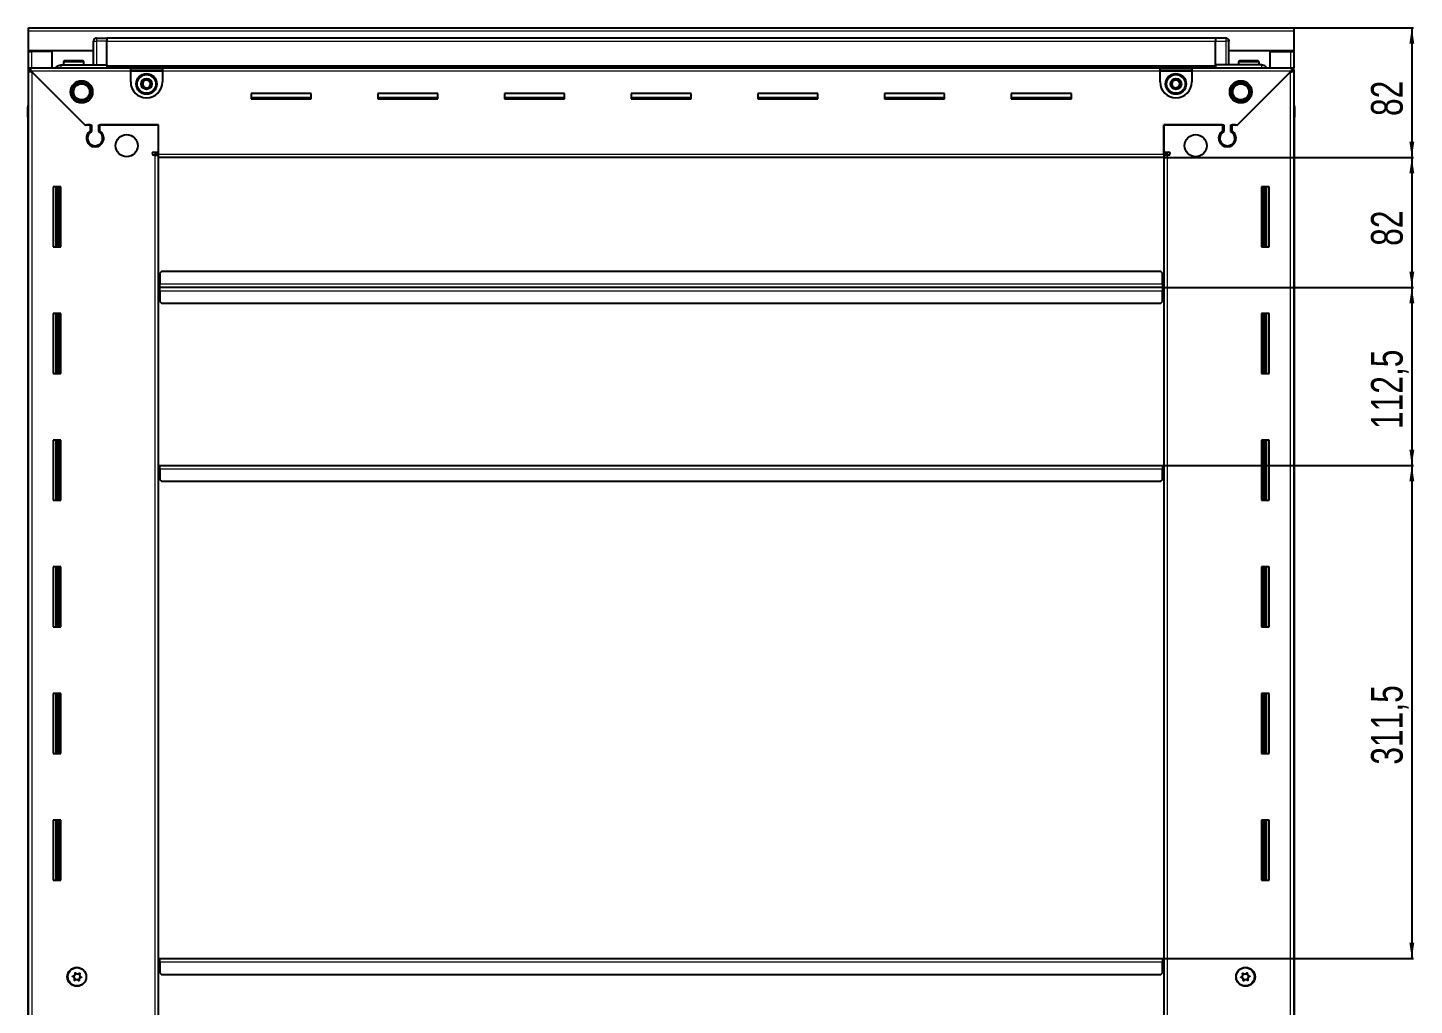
# Model space of a CAD drawing. Header units: millimetres. Extents: x 775 to 4091, y -486 to 2240.
# Drawn here: x 3215 to 4091, y 1476 to 2093 of the extents above; entities that cross this region are included whole.
import ezdxf

# ---------------------------------------------------------------- set-up
doc = ezdxf.new("R2010")
doc.units = ezdxf.units.MM
doc.layers.add('FORMAT', color=7, linetype='Continuous')
doc.styles.add('SLDTEXTSTYLE0', font='TXT', dxfattribs={"width": 0.75})
doc.dimstyles.new('SLDDIMSTYLE0', dxfattribs={"dimtxt": 20, "dimasz": 10, "dimexe": 0, "dimexo": 0.0625, "dimgap": 5, "dimtad": 2, "dimdec": 1, "dimrnd": 1e-09, "dimzin": 12, "dimdsep": 46, "dimtxsty": 'SLDTEXTSTYLE0', "dimsah": 1, "dimcen": 0.09, "dimadec": 0, "dimazin": 3, "dimtfac": 1, "dimtofl": 0, "dimtmove": 0, "dimatfit": 3, "dimfxl": 0, "dimfrac": 2, "dimtolj": 1, "dimtzin": 12, "dimarcsym": 0})

# ---------------------------------------------------------------- blocks, each defined once
blk = doc.blocks.new('_D_6')
at = {"layer": 'FORMAT'}
for p, q in [((4014.93, 2093.43), (4090.42, 2093.43)), ((4089.42, 2093.43), (4089.42, 2011.43)), ((3932.93, 2011.43), (4090.42, 2011.43))]:
    blk.add_line(p, q, dxfattribs=at)
for points in [[(4089.42, 2093.43), (4087.88, 2083.43), (4090.96, 2083.43)], [(4089.42, 2011.43), (4090.96, 2021.43), (4087.88, 2021.43)]]:
    blk.add_solid(points, dxfattribs=at)
at = {"layer": 'FORMAT', "insert": (4063.64, 2037.66), "char_height": 20, "attachment_point": 1, "rotation": 90, "style": 'SLDTEXTSTYLE0'}
blk.add_mtext('82', dxfattribs=at)
blk = doc.blocks.new('_D_7')
at = {"layer": 'FORMAT'}
for p, q in [((3932.93, 2011.43), (4090.42, 2011.43)), ((4089.42, 2011.43), (4089.42, 1929.43)), ((3931.93, 1929.43), (4090.42, 1929.43))]:
    blk.add_line(p, q, dxfattribs=at)
for points in [[(4089.42, 2011.43), (4087.88, 2001.43), (4090.96, 2001.43)], [(4089.42, 1929.43), (4090.96, 1939.43), (4087.88, 1939.43)]]:
    blk.add_solid(points, dxfattribs=at)
at = {"layer": 'FORMAT', "insert": (4063.64, 1955.66), "char_height": 20, "attachment_point": 1, "rotation": 90, "style": 'SLDTEXTSTYLE0'}
blk.add_mtext('82', dxfattribs=at)
blk = doc.blocks.new('_D_8')
at = {"layer": 'FORMAT'}
for p, q in [((3931.93, 1929.43), (4090.42, 1929.43)), ((4089.42, 1929.43), (4089.42, 1816.93)), ((3931.93, 1816.93), (4090.42, 1816.93))]:
    blk.add_line(p, q, dxfattribs=at)
for points in [[(4089.42, 1929.43), (4087.88, 1919.43), (4090.96, 1919.43)], [(4089.42, 1816.93), (4090.96, 1826.93), (4087.88, 1826.93)]]:
    blk.add_solid(points, dxfattribs=at)
at = {"layer": 'FORMAT', "insert": (4063.64, 1839.93), "char_height": 20, "attachment_point": 1, "rotation": 90, "style": 'SLDTEXTSTYLE0'}
blk.add_mtext('112,5', dxfattribs=at)
blk = doc.blocks.new('_D_9')
at = {"layer": 'FORMAT'}
for p, q in [((3931.93, 1816.93), (4090.42, 1816.93)), ((4089.42, 1816.93), (4089.42, 1505.43)), ((3931.93, 1505.43), (4090.42, 1505.43))]:
    blk.add_line(p, q, dxfattribs=at)
for points in [[(4089.42, 1816.93), (4087.88, 1806.93), (4090.96, 1806.93)], [(4089.42, 1505.43), (4090.96, 1515.43), (4087.88, 1515.43)]]:
    blk.add_solid(points, dxfattribs=at)
at = {"layer": 'FORMAT', "insert": (4063.64, 1627.93), "char_height": 20, "attachment_point": 1, "rotation": 90, "style": 'SLDTEXTSTYLE0'}
blk.add_mtext('311,5', dxfattribs=at)

msp = doc.modelspace()

# ---------------------------------------------------------------- linework, layer by layer
at = {"color": 7, "linetype": 'Continuous', "lineweight": 25}
for p, q in [((3215.92, 2093.43), (4014.92, 2093.43)), ((3215.92, 2091.33), (3215.92, 2093.43)), ((4014.92, 2093.43), (4014.92, 2091.33)), ((3215.92, 2078.93), (3215.92, 2091.33)), ((3256.92, 2069.93), (3256.92, 2084.93)), ((3257.59, 2086.43), (3257.59, 2086.43)), ((3258.92, 2086.93), (3265.42, 2086.93)), ((3258.92, 2086.93), (3265.42, 2086.93)), ((3265.42, 2086.93), (3265.42, 2086.93)), ((3265.42, 2086.93), (3265.42, 2086.93)), ((3265.42, 2086.93), (3265.42, 2084.93)), ((3965.42, 2086.78), (3265.42, 2086.78)), ((3265.42, 2069.93), (3265.42, 2084.93)), ((3965.42, 2086.93), (3965.42, 2086.93)), ((3971.92, 2086.93), (3965.42, 2086.93)), ((3971.92, 2086.93), (3965.42, 2086.93)), ((3965.42, 2086.93), (3965.42, 2084.93)), ((3965.42, 2069.93), (3965.42, 2084.93)), ((3973.92, 2084.93), (3973.92, 2084.93)), ((3973.92, 2069.93), (3973.92, 2084.93)), ((4014.92, 2091.33), (4014.92, 2078.93)), ((3256.92, 2078.93), (3215.92, 2078.93)), ((3215.92, 2078.43), (3215.92, 2078.93)), ((3215.92, 2068.18), (3215.92, 2078.43)), ((3215.92, 2078.43), (3218.02, 2078.43)), ((3217.42, 2078.43), (3217.42, 2078.93)), ((3230.92, 2078.43), (3218.02, 2078.43)), ((3230.92, 2068.18), (3230.92, 2078.43)), ((4014.92, 2078.93), (3973.92, 2078.93)), ((3999.92, 2068.18), (3999.92, 2078.43)), ((3999.92, 2078.43), (4012.82, 2078.43)), ((4012.82, 2078.43), (4014.92, 2078.43)), ((4013.42, 2078.43), (4013.42, 2078.93)), ((4014.92, 2078.43), (4014.92, 2078.93)), ((4014.92, 2078.43), (4014.92, 2068.18)), ((3215.92, 2066.68), (3215.92, 2068.18)), ((3215.92, 2068.18), (3216.92, 2068.18)), ((3215.92, 2066.18), (3215.92, 2066.68)), ((3215.92, 2066.68), (3216.92, 2066.68)), ((3216.92, 2066.68), (3216.92, 2068.18)), ((3216.92, 2068.18), (3280.42, 2068.18)), ((3236.42, 2069.93), (3265.42, 2069.93)), ((3237.92, 2071.83), (3237.92, 2069.93)), ((3238.72, 2072.63), (3250.12, 2072.63)), ((3250.92, 2069.93), (3250.92, 2071.83)), ((3265.42, 2069.93), (3265.42, 2069.43)), ((3265.42, 2068.78), (3965.42, 2068.78)), ((3280.42, 2066.08), (3280.42, 2068.18)), ((3280.42, 2068.18), (3300.42, 2068.18)), ((3280.42, 2066.68), (3300.42, 2066.68)), ((3300.42, 2068.18), (3930.42, 2068.18)), ((3300.42, 2068.18), (3300.42, 2066.08)), ((3930.42, 2066.08), (3930.42, 2068.18)), ((3930.42, 2068.18), (3950.42, 2068.18)), ((3930.42, 2066.68), (3950.42, 2066.68)), ((3950.42, 2068.18), (4013.92, 2068.18)), ((3950.42, 2068.18), (3950.42, 2066.08)), ((3965.42, 2069.93), (3965.42, 2069.43)), ((3994.42, 2069.93), (3965.42, 2069.93)), ((3979.92, 2071.83), (3979.92, 2069.93)), ((3980.72, 2072.63), (3992.12, 2072.63)), ((3992.92, 2069.93), (3992.92, 2071.83)), ((4013.92, 2066.68), (4013.92, 2068.18)), ((4013.92, 2068.18), (4014.92, 2068.18)), ((4013.92, 2066.68), (4014.92, 2066.68)), ((4014.92, 2066.68), (4014.92, 2068.18)), ((4014.92, 2066.68), (4014.92, 2066.18)), ((3215.92, 921.68), (3215.92, 2066.18)), ((3217.42, 2066.18), (3215.92, 2066.18)), ((3217.52, 2066.08), (3251.42, 2032.18)), ((3252.12, 2031.48), (3218.02, 2065.58)), ((3280.42, 2059.18), (3280.42, 2066.08)), ((3300.42, 2066.08), (3300.42, 2059.18)), ((3930.42, 2059.18), (3930.42, 2066.08)), ((3950.42, 2066.08), (3950.42, 2059.18)), ((4012.82, 2065.58), (3978.72, 2031.48)), ((3979.42, 2032.18), (4013.32, 2066.08)), ((4013.42, 2066.18), (4014.92, 2066.18)), ((4014.92, 2066.18), (4014.92, 921.68)), ((3394.42, 2051.93), (3356.42, 2051.93)), ((3356.42, 2051.93), (3356.42, 2048.43)), ((3394.42, 2049.18), (3356.42, 2049.18)), ((3394.42, 2048.43), (3394.42, 2051.93)), ((3474.42, 2051.93), (3436.42, 2051.93)), ((3436.42, 2051.93), (3436.42, 2048.43)), ((3474.42, 2049.18), (3436.42, 2049.18)), ((3474.42, 2048.43), (3474.42, 2051.93)), ((3554.42, 2051.93), (3516.42, 2051.93)), ((3516.42, 2051.93), (3516.42, 2048.43)), ((3554.42, 2049.18), (3516.42, 2049.18)), ((3554.42, 2048.43), (3554.42, 2051.93)), ((3634.42, 2051.93), (3596.42, 2051.93)), ((3596.42, 2051.93), (3596.42, 2048.43)), ((3634.42, 2049.18), (3596.42, 2049.18)), ((3634.42, 2048.43), (3634.42, 2051.93)), ((3714.42, 2051.93), (3676.42, 2051.93)), ((3676.42, 2051.93), (3676.42, 2048.43)), ((3714.42, 2049.18), (3676.42, 2049.18)), ((3714.42, 2048.43), (3714.42, 2051.93)), ((3794.42, 2051.93), (3756.42, 2051.93)), ((3756.42, 2051.93), (3756.42, 2048.43)), ((3794.42, 2049.18), (3756.42, 2049.18)), ((3794.42, 2048.43), (3794.42, 2051.93)), ((3874.42, 2051.93), (3836.42, 2051.93)), ((3836.42, 2051.93), (3836.42, 2048.43)), ((3874.42, 2049.18), (3836.42, 2049.18)), ((3874.42, 2048.43), (3874.42, 2051.93)), ((3215.42, 2043.43), (3215.42, 2036.93)), ((3215.42, 2036.93), (3215.42, 2043.43)), ((3356.42, 2048.43), (3394.42, 2048.43)), ((3436.42, 2048.43), (3474.42, 2048.43)), ((3516.42, 2048.43), (3554.42, 2048.43)), ((3596.42, 2048.43), (3634.42, 2048.43)), ((3676.42, 2048.43), (3714.42, 2048.43)), ((3756.42, 2048.43), (3794.42, 2048.43)), ((3836.42, 2048.43), (3874.42, 2048.43)), ((4014.92, 2044.76), (4014.92, 2044.76)), ((4015.42, 2043.43), (4015.42, 2036.93)), ((4015.42, 2036.93), (4015.42, 2043.43)), ((3215.42, 2036.93), (3215.42, 2036.93)), ((3215.92, 2036.93), (3215.42, 2036.93)), ((3215.57, 2036.93), (3215.57, 950.93)), ((3251.42, 2032.18), (3255.62, 2032.18)), ((3252.82, 2032.18), (3252.12, 2031.48)), ((3254.92, 2032.18), (3252.82, 2032.18)), ((3254.92, 2032.18), (3254.92, 2028.29)), ((3255.62, 2032.18), (3255.62, 2027.9)), ((3260.22, 2032.18), (3297.92, 2032.18)), ((3260.22, 2027.9), (3260.22, 2032.18)), ((3260.92, 2028.29), (3260.92, 2032.18)), ((3297.92, 2032.18), (3260.92, 2032.18)), ((3297.92, 2013.53), (3297.92, 2032.18)), ((3297.92, 2014.93), (3297.92, 2032.18)), ((3932.92, 2032.18), (3970.62, 2032.18)), ((3932.92, 2013.53), (3932.92, 2032.18)), ((3932.92, 2032.18), (3932.92, 2014.93)), ((3969.92, 2032.18), (3932.92, 2032.18)), ((3969.92, 2032.18), (3969.92, 2028.29)), ((3970.62, 2032.18), (3970.62, 2027.9)), ((3975.22, 2032.18), (3979.42, 2032.18)), ((3975.22, 2027.9), (3975.22, 2032.18)), ((3978.02, 2032.18), (3975.92, 2032.18)), ((3975.92, 2028.29), (3975.92, 2032.18)), ((3978.72, 2031.48), (3978.02, 2032.18)), ((4014.92, 2036.93), (4015.42, 2036.93)), ((4015.27, 950.93), (4015.27, 2036.93)), ((4015.42, 2036.93), (4015.42, 2036.93)), ((4015.42, 2036.93), (4015.42, 2036.93)), ((3255.92, 2019.32), (3255.92, 2018.56)), ((3295.07, 2014.93), (3297.92, 2014.93)), ((3297.92, 2013.93), (3295.92, 2013.93)), ((3295.92, 2013.93), (3295.92, 2012.93)), ((3932.92, 2014.93), (3935.77, 2014.93)), ((3934.92, 2013.93), (3932.92, 2013.93)), ((3934.92, 2012.93), (3934.92, 2013.93)), ((3974.92, 2019.32), (3974.92, 2018.56)), ((3295.82, 2012.93), (3295.07, 2012.93)), ((3295.82, 2012.93), (3297.92, 2012.93)), ((3297.92, 2011.43), (3297.92, 2013.53)), ((3932.92, 2011.43), (3297.92, 2011.43)), ((3297.92, 976.43), (3297.92, 2011.43)), ((3932.92, 2013.53), (3932.92, 2011.43)), ((3932.92, 2012.93), (3935.02, 2012.93)), ((3932.92, 2011.43), (3932.92, 976.43)), ((3935.77, 2012.93), (3935.02, 2012.93)), ((3236.42, 1992.93), (3231.42, 1992.93)), ((3231.42, 1992.93), (3231.42, 1954.93)), ((3233.57, 1954.93), (3233.57, 1992.93)), ((3235.36, 1954.93), (3235.36, 1992.93)), ((3235.39, 1954.93), (3235.39, 1992.93)), ((3236.42, 1954.93), (3236.42, 1992.93)), ((3994.42, 1992.93), (3994.42, 1954.93)), ((3999.42, 1992.93), (3994.42, 1992.93)), ((3995.44, 1992.93), (3995.44, 1954.93)), ((3995.47, 1992.93), (3995.47, 1954.93)), ((3997.27, 1992.93), (3997.27, 1954.93)), ((3999.42, 1954.93), (3999.42, 1992.93)), ((3231.42, 1954.93), (3236.42, 1954.93)), ((3994.42, 1954.93), (3999.42, 1954.93)), ((3299.92, 1939.43), (3298.92, 1938.43)), ((3298.92, 1938.43), (3298.92, 1931.53)), ((3930.92, 1939.43), (3299.92, 1939.43)), ((3931.92, 1938.43), (3930.92, 1939.43)), ((3931.92, 1931.53), (3931.92, 1938.43)), ((3298.67, 1929.43), (3297.92, 1929.43)), ((3298.92, 1932.28), (3298.67, 1932.28)), ((3298.67, 1932.28), (3298.67, 1929.43)), ((3298.67, 1929.43), (3298.67, 1926.58)), ((3298.67, 1926.58), (3298.92, 1926.58)), ((3298.92, 1929.43), (3298.92, 1931.53)), ((3298.92, 1927.33), (3298.92, 1929.43)), ((3931.92, 1929.43), (3298.92, 1929.43)), ((3298.92, 1927.33), (3298.92, 1920.43)), ((3932.17, 1932.28), (3931.92, 1932.28)), ((3931.92, 1931.53), (3931.92, 1929.43)), ((3931.92, 1929.43), (3931.92, 1927.33)), ((3931.92, 1920.43), (3931.92, 1927.33)), ((3931.92, 1926.58), (3932.17, 1926.58)), ((3932.17, 1929.43), (3932.17, 1932.28)), ((3932.17, 1926.58), (3932.17, 1929.43)), ((3932.92, 1929.43), (3932.17, 1929.43)), ((3298.92, 1920.43), (3299.92, 1919.43)), ((3299.92, 1919.43), (3930.92, 1919.43)), ((3930.92, 1919.43), (3931.92, 1920.43)), ((3236.42, 1912.93), (3231.42, 1912.93)), ((3231.42, 1912.93), (3231.42, 1874.93)), ((3233.57, 1874.93), (3233.57, 1912.93)), ((3235.36, 1874.93), (3235.36, 1912.93)), ((3235.39, 1874.93), (3235.39, 1912.93)), ((3236.42, 1874.93), (3236.42, 1912.93)), ((3994.42, 1912.93), (3994.42, 1874.93)), ((3999.42, 1912.93), (3994.42, 1912.93)), ((3995.44, 1912.93), (3995.44, 1874.93)), ((3995.47, 1912.93), (3995.47, 1874.93)), ((3997.27, 1912.93), (3997.27, 1874.93)), ((3999.42, 1874.93), (3999.42, 1912.93)), ((3231.42, 1874.93), (3236.42, 1874.93)), ((3994.42, 1874.93), (3999.42, 1874.93)), ((3236.42, 1832.93), (3231.42, 1832.93)), ((3231.42, 1832.93), (3231.42, 1794.93)), ((3233.57, 1794.93), (3233.57, 1832.93)), ((3235.36, 1794.93), (3235.36, 1832.93)), ((3235.39, 1794.93), (3235.39, 1832.93)), ((3236.42, 1794.93), (3236.42, 1832.93)), ((3994.42, 1832.93), (3994.42, 1794.93)), ((3999.42, 1832.93), (3994.42, 1832.93)), ((3995.44, 1832.93), (3995.44, 1794.93)), ((3995.47, 1832.93), (3995.47, 1794.93)), ((3997.27, 1832.93), (3997.27, 1794.93)), ((3999.42, 1794.93), (3999.42, 1832.93)), ((3297.92, 1816.93), (3298.67, 1816.93)), ((3298.67, 1816.93), (3298.67, 1814.08)), ((3298.67, 1814.08), (3298.92, 1814.08)), ((3298.92, 1816.93), (3931.92, 1816.93)), ((3298.92, 1814.83), (3298.92, 1816.93)), ((3298.92, 1814.83), (3298.92, 1807.93)), ((3931.92, 1816.93), (3931.92, 1814.83)), ((3931.92, 1807.93), (3931.92, 1814.83)), ((3931.92, 1814.08), (3932.17, 1814.08)), ((3932.17, 1814.08), (3932.17, 1816.93)), ((3932.17, 1816.93), (3932.92, 1816.93)), ((3298.92, 1807.93), (3299.92, 1806.93)), ((3299.92, 1806.93), (3930.92, 1806.93)), ((3930.92, 1806.93), (3931.92, 1807.93)), ((3231.42, 1794.93), (3236.42, 1794.93)), ((3994.42, 1794.93), (3999.42, 1794.93)), ((3236.42, 1752.93), (3231.42, 1752.93)), ((3231.42, 1752.93), (3231.42, 1714.93)), ((3233.57, 1714.93), (3233.57, 1752.93)), ((3235.36, 1714.93), (3235.36, 1752.93)), ((3235.39, 1714.93), (3235.39, 1752.93)), ((3236.42, 1714.93), (3236.42, 1752.93)), ((3994.42, 1752.93), (3994.42, 1714.93)), ((3999.42, 1752.93), (3994.42, 1752.93)), ((3995.44, 1752.93), (3995.44, 1714.93)), ((3995.47, 1752.93), (3995.47, 1714.93)), ((3997.27, 1752.93), (3997.27, 1714.93)), ((3999.42, 1714.93), (3999.42, 1752.93)), ((3231.42, 1714.93), (3236.42, 1714.93)), ((3994.42, 1714.93), (3999.42, 1714.93)), ((3236.42, 1672.93), (3231.42, 1672.93)), ((3231.42, 1672.93), (3231.42, 1634.93)), ((3233.57, 1634.93), (3233.57, 1672.93)), ((3235.36, 1634.93), (3235.36, 1672.93)), ((3235.39, 1634.93), (3235.39, 1672.93)), ((3236.42, 1634.93), (3236.42, 1672.93)), ((3994.42, 1672.93), (3994.42, 1634.93)), ((3999.42, 1672.93), (3994.42, 1672.93)), ((3995.44, 1672.93), (3995.44, 1634.93)), ((3995.47, 1672.93), (3995.47, 1634.93)), ((3997.27, 1672.93), (3997.27, 1634.93)), ((3999.42, 1634.93), (3999.42, 1672.93)), ((3231.42, 1634.93), (3236.42, 1634.93)), ((3994.42, 1634.93), (3999.42, 1634.93)), ((3236.42, 1592.93), (3231.42, 1592.93)), ((3231.42, 1592.93), (3231.42, 1554.93)), ((3233.57, 1554.93), (3233.57, 1592.93)), ((3235.36, 1554.93), (3235.36, 1592.93)), ((3235.39, 1554.93), (3235.39, 1592.93)), ((3236.42, 1554.93), (3236.42, 1592.93)), ((3994.42, 1592.93), (3994.42, 1554.93)), ((3999.42, 1592.93), (3994.42, 1592.93)), ((3995.44, 1592.93), (3995.44, 1554.93)), ((3995.47, 1592.93), (3995.47, 1554.93)), ((3997.27, 1592.93), (3997.27, 1554.93)), ((3999.42, 1554.93), (3999.42, 1592.93)), ((3231.42, 1554.93), (3236.42, 1554.93)), ((3994.42, 1554.93), (3999.42, 1554.93)), ((3297.92, 1505.43), (3298.67, 1505.43)), ((3298.67, 1505.43), (3298.67, 1502.58)), ((3298.67, 1502.58), (3298.92, 1502.58)), ((3298.92, 1503.33), (3298.92, 1505.43)), ((3298.92, 1505.43), (3931.92, 1505.43)), ((3298.92, 1503.33), (3298.92, 1496.43)), ((3931.92, 1505.43), (3931.92, 1503.33)), ((3931.92, 1496.43), (3931.92, 1503.33)), ((3931.92, 1502.58), (3932.17, 1502.58)), ((3932.17, 1502.58), (3932.17, 1505.43)), ((3932.17, 1505.43), (3932.92, 1505.43)), ((3298.92, 1496.43), (3299.92, 1495.43)), ((3299.92, 1495.43), (3930.92, 1495.43)), ((3930.92, 1495.43), (3931.92, 1496.43))]:
    msp.add_line(p, q, dxfattribs=at)
at = {"color": 8, "linetype": 'Continuous', "lineweight": 18}
for p, q in [((4014.92, 2091.33), (3215.92, 2091.33)), ((3256.92, 2084.93), (3258.92, 2084.93)), ((3258.92, 2086.93), (3258.92, 2084.93)), ((3258.92, 2084.93), (3258.92, 2069.93)), ((3265.42, 2084.93), (3258.92, 2084.93)), ((3965.42, 2084.78), (3265.42, 2084.78)), ((3965.42, 2084.93), (3971.92, 2084.93)), ((3971.92, 2086.93), (3971.92, 2084.93)), ((3971.92, 2084.93), (3971.92, 2069.93)), ((3973.92, 2084.93), (3971.92, 2084.93)), ((3218.02, 2078.43), (3218.02, 2078.93)), ((3218.02, 2068.18), (3218.02, 2078.43)), ((4012.82, 2078.93), (4012.82, 2078.43)), ((4012.82, 2078.43), (4012.82, 2068.18)), ((3237.92, 2071.83), (3250.92, 2071.83)), ((3965.42, 2069.43), (3265.42, 2069.43)), ((3965.42, 2068.2), (3265.42, 2068.2)), ((3979.92, 2071.83), (3992.92, 2071.83)), ((3280.42, 2066.08), (3217.52, 2066.08)), ((3218.02, 2065.58), (3218.02, 922.28)), ((3280.42, 2066.08), (3300.42, 2066.08)), ((3930.42, 2066.08), (3300.42, 2066.08)), ((3930.42, 2066.08), (3950.42, 2066.08)), ((4013.32, 2066.08), (3950.42, 2066.08)), ((4012.82, 922.28), (4012.82, 2065.58)), ((3215.92, 2043.43), (3215.42, 2043.43)), ((4014.92, 2043.43), (4015.42, 2043.43)), ((3295.82, 974.93), (3295.82, 2012.93)), ((3297.92, 2013.53), (3932.92, 2013.53)), ((3935.02, 2012.93), (3935.02, 974.93)), ((3232.92, 1992.93), (3232.92, 1954.93)), ((3234.15, 1992.93), (3234.15, 1954.93)), ((3996.68, 1954.93), (3996.68, 1992.93)), ((3997.92, 1954.93), (3997.92, 1992.93)), ((3931.92, 1931.53), (3298.92, 1931.53)), ((3298.92, 1927.33), (3931.92, 1927.33)), ((3232.92, 1912.93), (3232.92, 1874.93)), ((3234.15, 1912.93), (3234.15, 1874.93)), ((3996.68, 1874.93), (3996.68, 1912.93)), ((3997.92, 1874.93), (3997.92, 1912.93)), ((3232.92, 1832.93), (3232.92, 1794.93)), ((3234.15, 1832.93), (3234.15, 1794.93)), ((3996.68, 1794.93), (3996.68, 1832.93)), ((3997.92, 1794.93), (3997.92, 1832.93)), ((3298.92, 1814.83), (3931.92, 1814.83)), ((3232.92, 1752.93), (3232.92, 1714.93)), ((3234.15, 1752.93), (3234.15, 1714.93)), ((3996.68, 1714.93), (3996.68, 1752.93)), ((3997.92, 1714.93), (3997.92, 1752.93)), ((3232.92, 1672.93), (3232.92, 1634.93)), ((3234.15, 1672.93), (3234.15, 1634.93)), ((3996.68, 1634.93), (3996.68, 1672.93)), ((3997.92, 1634.93), (3997.92, 1672.93)), ((3232.92, 1592.93), (3232.92, 1554.93)), ((3234.15, 1592.93), (3234.15, 1554.93)), ((3996.68, 1554.93), (3996.68, 1592.93)), ((3997.92, 1554.93), (3997.92, 1592.93)), ((3298.92, 1503.33), (3931.92, 1503.33))]:
    msp.add_line(p, q, dxfattribs=at)
at = {"color": 7, "linetype": 'Continuous', "lineweight": 25, "flags": 128}
msp.add_lwpolyline([(3973.77, 2085.69), (3973.88, 2085.32), (3973.92, 2084.93)], dxfattribs=at)
at = {"color": 7, "linetype": 'Continuous', "lineweight": 25}
for centre, radius in [((3249.42, 2052.93), 7), ((3249.42, 2052.93), 6.03), ((3249.42, 2052.93), 5.1), ((3290.42, 2057.93), 6.5), ((3290.42, 2057.93), 3.46), ((3940.42, 2057.93), 6.5), ((3940.42, 2057.93), 3.46), ((3981.42, 2052.93), 7), ((3981.42, 2052.93), 6.03), ((3981.42, 2052.93), 5.1), ((3277.92, 2018.93), 7), ((3952.92, 2018.93), 7), ((3246.42, 1493.93), 6), ((3246.57, 1493.93), 5.79), ((3984.42, 1493.93), 6), ((3984.27, 1493.93), 5.79), ((3246.57, 1493.93), 1.85), ((3984.27, 1493.93), 1.85)]:
    msp.add_circle(centre, radius, dxfattribs=at)
at = {"color": 8, "linetype": 'Continuous', "lineweight": 18}
for centre in [(3290.42, 2057.93), (3940.42, 2057.93)]:
    msp.add_circle(centre, 5.7, dxfattribs=at)
at = {"color": 7, "linetype": 'Continuous', "lineweight": 25}
for centre, radius, start, end in [((3258.92, 2084.93), 2, 90, 180), ((3258.92, 2084.93), 2, 131.40962, 180), ((3258.92, 2084.93), 2, 123.94202, 131.40962), ((3258.92, 2084.93), 2, 90, 108.58003), ((3971.92, 2084.93), 2, 0, 90), ((3238.72, 2071.83), 0.8, 90, 180), ((3250.12, 2071.83), 0.8, 0, 90), ((3256.72, 2070.13), 0.2, 270, 0), ((3974.12, 2070.13), 0.2, 180, 270), ((3980.72, 2071.83), 0.8, 90, 180), ((3992.12, 2071.83), 0.8, 0, 90), ((3290.42, 2059.18), 10, 180, 270), ((3290.42, 2057.93), 2.5, 134.01559, 194.01559), ((3290.42, 2057.93), 2.5, 74.01559, 134.01559), ((3290.42, 2059.18), 10, 270, 0), ((3290.42, 2057.93), 2.5, 14.01559, 74.01559), ((3290.42, 2057.93), 2.5, 314.01559, 14.01559), ((3940.42, 2059.18), 10, 180, 270), ((3940.42, 2057.93), 2.5, 160.11158, 220.11158), ((3940.42, 2057.93), 2.5, 100.11158, 160.11158), ((3940.42, 2057.93), 2.5, 40.11158, 100.11158), ((3940.42, 2059.18), 10, 270, 0), ((3940.42, 2057.93), 2.5, 340.11158, 40.11158), ((3290.42, 2057.93), 2.5, 194.01559, 254.01559), ((3290.42, 2057.93), 2.5, 254.01559, 314.01559), ((3940.42, 2057.93), 2.5, 220.11158, 280.11158), ((3940.42, 2057.93), 2.5, 280.11158, 340.11158), ((3217.42, 2043.43), 2, 138.57492, 180), ((3217.42, 2043.43), 2, 138.59038, 180), ((4013.42, 2043.43), 2, 33.78451, 41.40962), ((4013.42, 2043.43), 2, 0, 41.40962), ((4013.42, 2043.43), 2, 0, 19.56674), ((3257.92, 2023.68), 5.5, 123.05573, 56.94427), ((3257.92, 2023.68), 4.8, 118.63099, 61.36901), ((3972.92, 2023.68), 5.5, 123.05573, 56.94427), ((3972.92, 2023.68), 4.8, 118.63099, 61.36901), ((3295.07, 2013.93), 1, 90, 270), ((3935.77, 2013.93), 1, 270, 90)]:
    msp.add_arc(centre, radius, start, end, dxfattribs=at)
for points, knots in [([(3217.52, 2066.08), (3217.47, 2066.34), (3217.38, 2066.83), (3217.25, 2067.47), (3217.12, 2067.94), (3217.01, 2068.16), (3216.94, 2068.18), (3216.92, 2068.18)], [0, 0, 0, 0, 0.230255, 0.448522, 0.666786, 0.88505, 1, 1, 1, 1]), ([(3233.2, 2068.18), (3233.32, 2068.38), (3233.71, 2069.03), (3234.86, 2069.74), (3235.9, 2069.87), (3236.42, 2069.93)], [0, 0, 0, 0, 0.18225, 0.591125, 1, 1, 1, 1]), ([(3265.42, 2069.93), (3265.42, 2069.9), (3265.42, 2069.82), (3265.42, 2069.2), (3265.42, 2068.64), (3265.42, 2068.27), (3265.42, 2068.26)], [0, 0, 0, 0, 0.3302662, 0.6605324, 0.9907986, 1, 1, 1, 1]), ([(3965.42, 2069.93), (3965.42, 2069.9), (3965.42, 2069.82), (3965.42, 2069.2), (3965.42, 2068.64), (3965.42, 2068.27), (3965.42, 2068.26)], [0, 0, 0, 0, 0.330266, 0.660532, 0.990799, 1, 1, 1, 1]), ([(3997.63, 2068.18), (3997.51, 2068.38), (3997.12, 2069.03), (3995.97, 2069.74), (3994.93, 2069.87), (3994.42, 2069.93)], [0, 0, 0, 0, 0.18225, 0.591125, 1, 1, 1, 1]), ([(4013.92, 2068.18), (4013.87, 2068.16), (4013.78, 2068.11), (4013.65, 2067.71), (4013.52, 2067.15), (4013.41, 2066.57), (4013.34, 2066.21), (4013.32, 2066.08)], [0, 0, 0, 0, 0.2302553, 0.4485219, 0.6667858, 0.8850496, 1, 1, 1, 1]), ([(3215.92, 2066.18), (3215.94, 2066.14), (3216, 2066.05), (3216.39, 2065.91), (3216.95, 2065.78), (3217.53, 2065.67), (3217.89, 2065.61), (3218.02, 2065.58)], [0, 0, 0, 0, 0.230255, 0.448522, 0.666786, 0.88505, 1, 1, 1, 1]), ([(3287.64, 2058.73), (3288.01, 2059.09), (3288.71, 2059.76), (3289.4, 2060.42), (3289.72, 2060.73)], [0, 0, 0, 0, 0.534686, 1, 1, 1, 1]), ([(3288.34, 2055.93), (3288.26, 2056.26), (3288.06, 2057.06), (3287.82, 2058.03), (3287.67, 2058.61), (3287.64, 2058.73)], [0, 0, 0, 0, 0.362901, 0.866875, 1, 1, 1, 1]), ([(3289.72, 2060.73), (3290.21, 2060.59), (3291.14, 2060.33), (3292.06, 2060.06), (3292.49, 2059.94)], [0, 0, 0, 0, 0.534686, 1, 1, 1, 1]), ([(3292.49, 2059.94), (3292.52, 2059.82), (3292.67, 2059.24), (3292.91, 2058.27), (3293.11, 2057.47), (3293.19, 2057.14)], [0, 0, 0, 0, 0.1331247, 0.6370994, 1, 1, 1, 1]), ([(3937.58, 2057.43), (3937.62, 2057.54), (3937.82, 2058.11), (3938.16, 2059.04), (3938.44, 2059.82), (3938.56, 2060.14)], [0, 0, 0, 0, 0.133125, 0.637099, 1, 1, 1, 1]), ([(3938.56, 2060.14), (3939.06, 2060.23), (3940.01, 2060.4), (3940.96, 2060.57), (3941.4, 2060.65)], [0, 0, 0, 0, 0.5346859, 1, 1, 1, 1]), ([(3941.4, 2060.65), (3941.73, 2060.25), (3942.35, 2059.52), (3942.97, 2058.78), (3943.26, 2058.44)], [0, 0, 0, 0, 0.5346859, 1, 1, 1, 1]), ([(3943.26, 2058.44), (3943.14, 2058.12), (3942.86, 2057.34), (3942.52, 2056.41), (3942.32, 2055.84), (3942.28, 2055.73)], [0, 0, 0, 0, 0.362901, 0.866875, 1, 1, 1, 1]), ([(4012.82, 2065.58), (4013.07, 2065.63), (4013.56, 2065.72), (4014.21, 2065.85), (4014.67, 2065.98), (4014.89, 2066.09), (4014.91, 2066.16), (4014.92, 2066.18)], [0, 0, 0, 0, 0.230255, 0.448522, 0.666786, 0.88505, 1, 1, 1, 1]), ([(3291.12, 2055.13), (3290.62, 2055.28), (3289.69, 2055.54), (3288.77, 2055.81), (3288.34, 2055.93)], [0, 0, 0, 0, 0.534686, 1, 1, 1, 1]), ([(3293.19, 2057.14), (3292.82, 2056.78), (3292.13, 2056.11), (3291.44, 2055.44), (3291.12, 2055.13)], [0, 0, 0, 0, 0.534686, 1, 1, 1, 1]), ([(3939.43, 2055.22), (3939.1, 2055.61), (3938.48, 2056.35), (3937.86, 2057.09), (3937.58, 2057.43)], [0, 0, 0, 0, 0.534686, 1, 1, 1, 1]), ([(3942.28, 2055.73), (3941.77, 2055.64), (3940.82, 2055.47), (3939.87, 2055.3), (3939.43, 2055.22)], [0, 0, 0, 0, 0.534686, 1, 1, 1, 1]), ([(3248.2, 1496.21), (3248.19, 1496.21), (3248.17, 1496.22), (3248.11, 1496.22), (3247.97, 1496.18), (3247.62, 1496.01), (3247.14, 1495.76), (3246.51, 1495.8), (3246.07, 1496.08), (3245.76, 1496.32), (3245.57, 1496.46), (3245.48, 1496.49), (3245.44, 1496.5), (3245.41, 1496.48), (3245.38, 1496.46), (3245.35, 1496.4), (3245.31, 1496.14), (3245.3, 1495.66), (3245.13, 1494.97), (3244.53, 1494.59), (3244.08, 1494.43), (3243.84, 1494.31), (3243.79, 1494.25), (3243.78, 1494.23), (3243.78, 1494.19), (3243.79, 1494.16), (3243.82, 1494.12), (3243.88, 1494.07), (3244.06, 1493.93), (3244.38, 1493.72), (3244.78, 1493.4), (3245.01, 1492.81), (3244.94, 1492.27), (3244.88, 1491.89), (3244.89, 1491.74), (3244.91, 1491.68), (3244.93, 1491.66), (3244.97, 1491.65), (3245.02, 1491.65), (3245.16, 1491.69), (3245.51, 1491.86), (3245.99, 1492.1), (3246.62, 1492.07), (3247.06, 1491.79), (3247.37, 1491.55), (3247.56, 1491.41), (3247.65, 1491.38), (3247.69, 1491.37), (3247.73, 1491.38), (3247.75, 1491.41), (3247.78, 1491.47), (3247.83, 1491.73), (3247.83, 1492.21), (3248.01, 1492.9), (3248.61, 1493.28), (3249.06, 1493.44), (3249.29, 1493.56), (3249.34, 1493.61), (3249.35, 1493.64), (3249.35, 1493.67), (3249.34, 1493.71), (3249.32, 1493.74), (3249.26, 1493.8), (3249.08, 1493.94), (3248.75, 1494.14), (3248.36, 1494.47), (3248.12, 1495.06), (3248.2, 1495.6), (3248.25, 1495.98), (3248.25, 1496.13), (3248.23, 1496.19), (3248.21, 1496.2), (3248.2, 1496.21)], [0, 0, 0, 0, 0.002009, 0.00442, 0.009365, 0.025528, 0.067705, 0.095786, 0.124646, 0.150342, 0.160519, 0.163394, 0.165697, 0.167245, 0.168874, 0.17077, 0.178606, 0.211994, 0.249994, 0.287995, 0.321383, 0.329219, 0.331115, 0.332744, 0.334292, 0.336217, 0.338535, 0.341318, 0.349662, 0.375358, 0.404217, 0.432298, 0.474475, 0.490639, 0.496669, 0.49844, 0.5, 0.502009, 0.50442, 0.509365, 0.525528, 0.567705, 0.595786, 0.624646, 0.650342, 0.660519, 0.663394, 0.665697, 0.667245, 0.668874, 0.67077, 0.678606, 0.711994, 0.749994, 0.787995, 0.821383, 0.829219, 0.831115, 0.832744, 0.834292, 0.836217, 0.838535, 0.841318, 0.849662, 0.875358, 0.904217, 0.932298, 0.974475, 0.990639, 0.996669, 0.99844, 1, 1, 1, 1]), ([(3982.63, 1496.21), (3982.62, 1496.2), (3982.6, 1496.18), (3982.59, 1496.12), (3982.58, 1495.98), (3982.64, 1495.59), (3982.71, 1495.06), (3982.48, 1494.47), (3982.08, 1494.14), (3981.75, 1493.93), (3981.56, 1493.79), (3981.5, 1493.72), (3981.48, 1493.68), (3981.48, 1493.64), (3981.49, 1493.61), (3981.54, 1493.56), (3981.78, 1493.44), (3982.23, 1493.28), (3982.83, 1492.9), (3983, 1492.21), (3983.01, 1491.73), (3983.05, 1491.47), (3983.08, 1491.41), (3983.11, 1491.38), (3983.14, 1491.37), (3983.17, 1491.37), (3983.21, 1491.39), (3983.29, 1491.42), (3983.47, 1491.55), (3983.77, 1491.79), (3984.21, 1492.07), (3984.84, 1492.1), (3985.33, 1491.86), (3985.68, 1491.69), (3985.82, 1491.64), (3985.88, 1491.65), (3985.91, 1491.66), (3985.93, 1491.69), (3985.95, 1491.75), (3985.95, 1491.89), (3985.9, 1492.27), (3985.82, 1492.81), (3986.06, 1493.4), (3986.46, 1493.72), (3986.78, 1493.94), (3986.98, 1494.08), (3987.04, 1494.15), (3987.05, 1494.19), (3987.05, 1494.23), (3987.04, 1494.25), (3986.99, 1494.31), (3986.76, 1494.43), (3986.31, 1494.59), (3985.71, 1494.97), (3985.53, 1495.66), (3985.53, 1496.14), (3985.48, 1496.4), (3985.45, 1496.46), (3985.43, 1496.48), (3985.4, 1496.5), (3985.36, 1496.49), (3985.32, 1496.48), (3985.25, 1496.44), (3985.06, 1496.31), (3984.76, 1496.08), (3984.32, 1495.8), (3983.69, 1495.76), (3983.21, 1496.01), (3982.86, 1496.18), (3982.72, 1496.22), (3982.66, 1496.22), (3982.64, 1496.21), (3982.63, 1496.21)], [0, 0, 0, 0, 0.002009, 0.00442, 0.009365, 0.025528, 0.067705, 0.095786, 0.124646, 0.150342, 0.160519, 0.163394, 0.165697, 0.167245, 0.168874, 0.17077, 0.178606, 0.211994, 0.249994, 0.287995, 0.321383, 0.329219, 0.331115, 0.332744, 0.334292, 0.336217, 0.338535, 0.341318, 0.349662, 0.375358, 0.404217, 0.432298, 0.474475, 0.490639, 0.496669, 0.49844, 0.5, 0.502009, 0.50442, 0.509365, 0.525528, 0.567705, 0.595786, 0.624646, 0.650342, 0.660519, 0.663394, 0.665697, 0.667245, 0.668874, 0.67077, 0.678606, 0.711994, 0.749994, 0.787995, 0.821383, 0.829219, 0.831115, 0.832744, 0.834292, 0.836217, 0.838535, 0.841318, 0.849662, 0.875358, 0.904217, 0.932298, 0.974475, 0.990639, 0.996669, 0.99844, 1, 1, 1, 1])]:
    msp.add_open_spline(points, degree=3, knots=knots, dxfattribs=at)
for points in [[(3217.52, 2066.08), (3217.47, 2066.16), (3217.37, 2066.32), (3217.22, 2066.52), (3217.07, 2066.66), (3216.97, 2066.67), (3216.92, 2066.68)], [(4013.92, 2066.68), (4013.87, 2066.67), (4013.77, 2066.66), (4013.62, 2066.52), (4013.47, 2066.32), (4013.37, 2066.16), (4013.32, 2066.08)], [(3217.42, 2066.18), (3217.43, 2066.13), (3217.44, 2066.03), (3217.58, 2065.88), (3217.78, 2065.73), (3217.94, 2065.63), (3218.02, 2065.58)], [(4012.82, 2065.58), (4012.9, 2065.63), (4013.05, 2065.73), (4013.25, 2065.88), (4013.39, 2066.03), (4013.41, 2066.13), (4013.42, 2066.18)]]:
    msp.add_open_spline(points, degree=3, dxfattribs=at)
at = {"color": 8, "linetype": 'Continuous', "lineweight": 18}
for points, knots in [([(3236.42, 2069.93), (3236.42, 2069.89), (3236.42, 2069.81), (3236.42, 2069.38), (3236.42, 2068.92), (3236.42, 2068.51), (3236.42, 2068.24), (3236.42, 2068.18)], [0, 0, 0, 0, 0.359753, 0.553414, 0.751185, 0.948956, 1, 1, 1, 1]), ([(3994.42, 2069.93), (3994.42, 2069.89), (3994.42, 2069.81), (3994.42, 2069.38), (3994.42, 2068.92), (3994.42, 2068.51), (3994.42, 2068.24), (3994.42, 2068.18)], [0, 0, 0, 0, 0.3597529, 0.5534142, 0.7511852, 0.9489563, 1, 1, 1, 1])]:
    msp.add_open_spline(points, degree=3, knots=knots, dxfattribs=at)

# ---------------------------------------------------------------- dimensions: what is measured, and where the dimension line sits
at = {"layer": 'FORMAT'}
for base, p1, p2, picture, middle in [((4089.42, 2011.43), (4014.92, 2093.43), (3932.92, 2011.43), '_D_6', (4089.42, 2052.43)), ((4089.42, 1929.43), (3932.92, 2011.43), (3931.92, 1929.43), '_D_7', (4089.42, 1970.43)), ((4089.42, 1816.93), (3931.92, 1929.43), (3931.92, 1816.93), '_D_8', (4089.42, 1873.18)), ((4089.42, 1505.43), (3931.92, 1816.93), (3931.92, 1505.43), '_D_9', (4089.42, 1661.18))]:
    dim = msp.add_linear_dim(base=base, p1=p1, p2=p2, angle=90, dimstyle='SLDDIMSTYLE0', dxfattribs=at)
    dim.commit()
    dim.dimension.update_dxf_attribs({"geometry": picture, "text_midpoint": middle, "dimtype": 160})

doc.saveas('drawing.dxf')
